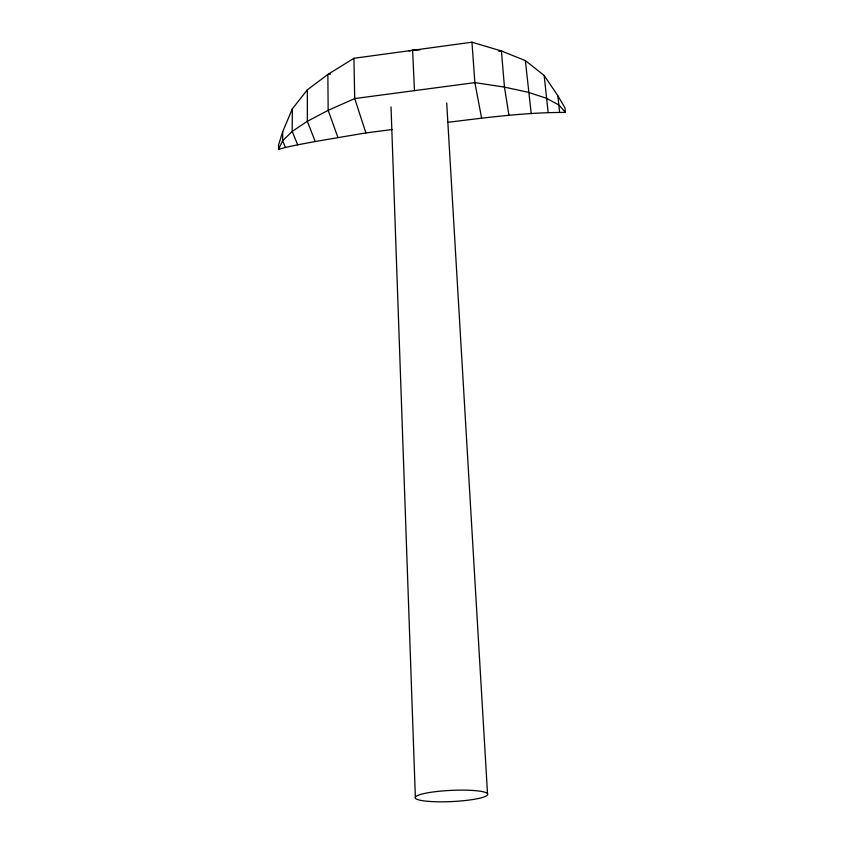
<?xml version="1.0" encoding="UTF-8"?>
<svg xmlns="http://www.w3.org/2000/svg" width="844" height="844" viewBox="0 0 844 844"><rect width="100%" height="100%" fill="white"/><g stroke="black" fill="none" stroke-linecap="round" stroke-linejoin="round"><path stroke-width="1.27" d="M447.995 122.306C486.946 117.506 526.181 112.284 565.469 112.431L564.963 107.821L557.884 95.805L544.18 75.485L525.358 60.589L501.42 50.988L471.965 42.2L353.921 58.289L327.852 74.451L307.364 89.802L307.353 121.283L315.192 141.518L365.906 132.919L392.059 129.543M307.364 89.802L292.351 108.834L292.193 131.421L297.679 144.82L315.192 141.518M292.351 108.834L282.708 131.685L282.613 140.79L285.441 147.447L297.679 144.82M285.441 147.447L278.531 149.399L278.583 144.83L282.708 131.685M278.531 149.399L282.613 140.79L292.193 131.421L307.353 121.283L328.158 110.332L354.712 98.558L474.856 82.628L504.459 87.09L528.355 92.312L546.501 98.284L558.876 104.994L565.469 112.431M330.458 74.103L327.852 74.451L328.158 110.332L337.948 137.551M498.867 51.336L501.42 50.988L504.459 87.09L508.985 115.459M365.906 132.919L354.712 98.558L353.921 58.289M481.586 117.96L474.856 82.628L471.965 42.2M531.214 113.634L525.358 60.589M548.136 112.505L544.18 75.485M557.884 95.805L559.593 112.104M446.708 102.989L487.515 793.676M412.621 50.292L414.457 90.646M391.025 106.935L415.353 797.084M409.034 50.946A27.62 18.23 -2.7 0 1 419.953 49.944M428.868 801.399A36.324 5.602 -2.7 0 0 487.347 795.143A36.324 5.602 -2.7 0 0 438.173 791.366A36.324 5.602 -2.7 0 0 428.868 801.399"/></g></svg>
